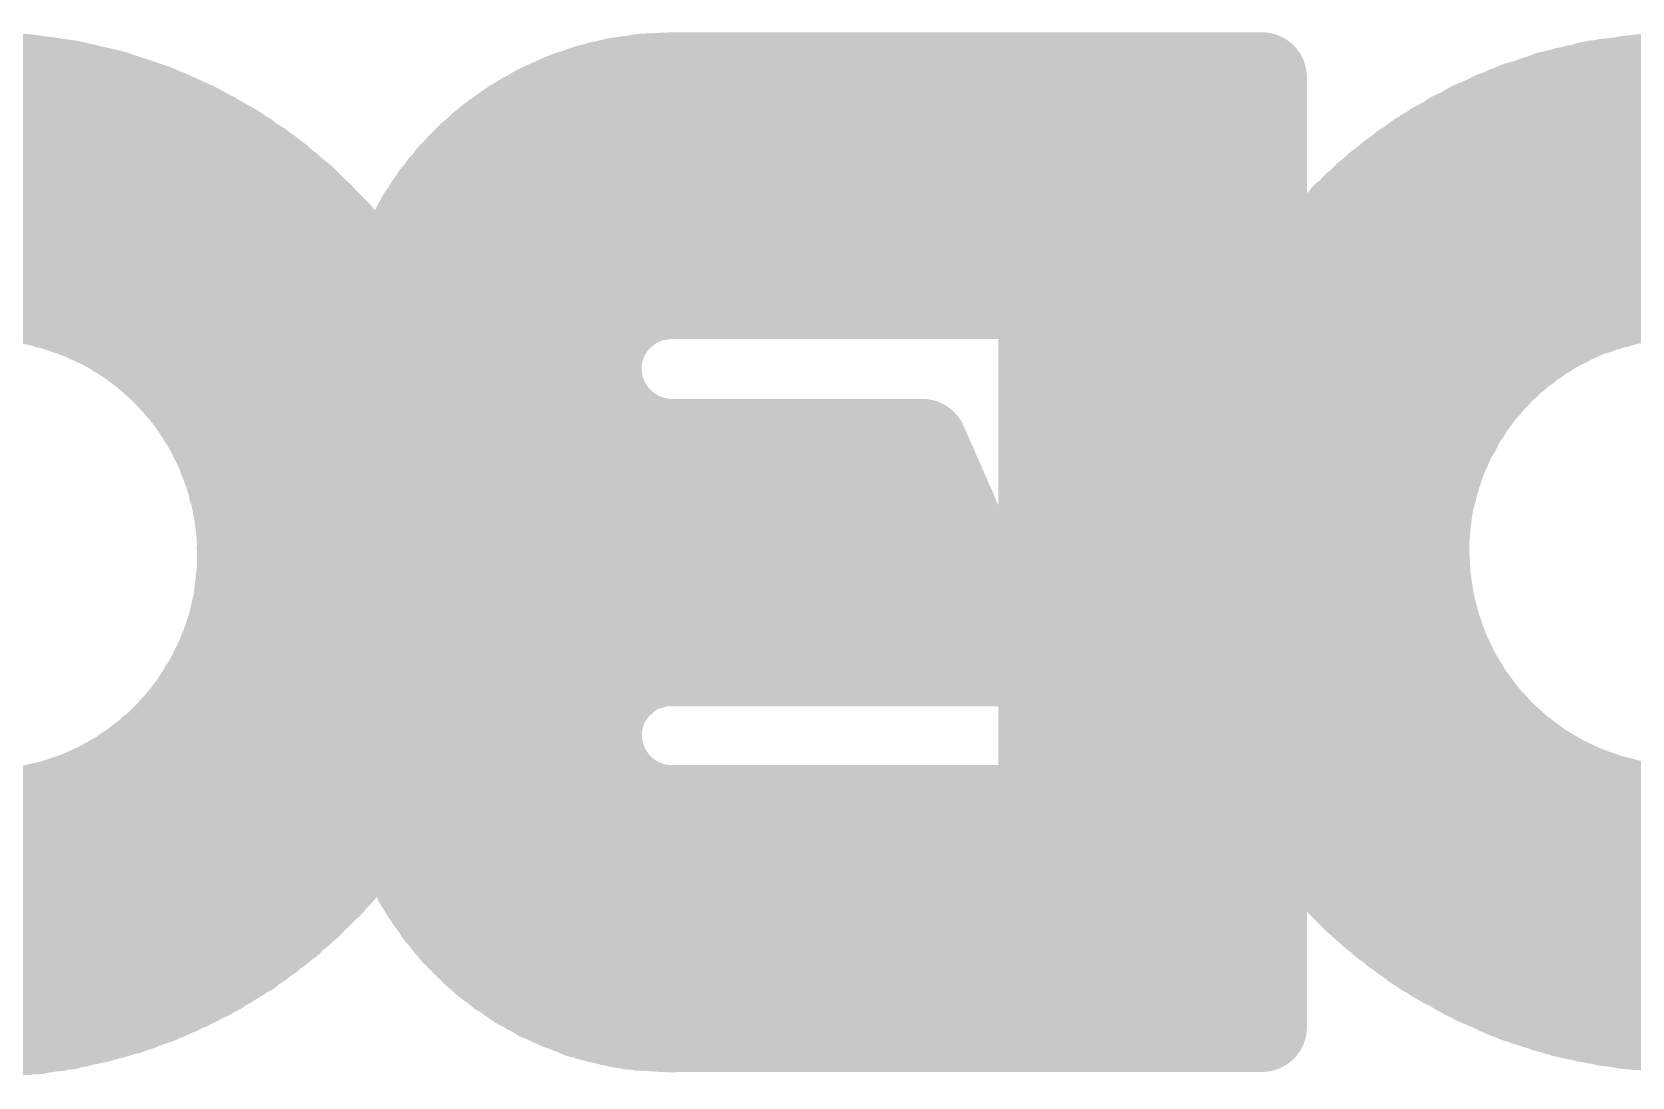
# Model space of a CAD drawing. Extents: x 100 to 126.1, y 98.7 to 170.
# Drawn here: x 106.982 to 108.764, y 120.194 to 121.358 of the extents above; entities that cross this region are included whole.
import ezdxf

# ---------------------------------------------------------------- set-up
doc = ezdxf.new("R2010")
doc.units = 0
doc.layers.get('0').update_dxf_attribs({"linetype": 'CONTINUOUS'})
doc.layers.add('SILK-BOTTOM_PHO', color=14, linetype='CONTINUOUS')

# ---------------------------------------------------------------- blocks, each defined once
blk = doc.blocks.new('ROUND_1')
at = {"const_width": 0.050038}
blk.add_lwpolyline([(-0.025018, 0, 1), (0.025018, 0, 1)], format="xyb", close=True, dxfattribs=at)

msp = doc.modelspace()

# ---------------------------------------------------------------- linework, layer by layer
at = {"layer": 'SILK-BOTTOM_PHO', "const_width": 0.100076}
for points in [[(107.377992, 121.057416, 0.2591188), (106.926126, 121.308444)], [(107.694222, 121.308114, 0.3478625), (107.377738, 121.05767)], [(108.820204, 121.308114, 0.2782594), (108.351574, 121.024396)], [(107.21594, 120.776238, 0.4142156), (106.926126, 121.065798)], [(107.694222, 121.06656, 0.4142136), (107.610656, 120.982994)], [(108.820204, 121.06656, 0.4142136), (108.532422, 120.778778)], [(107.610656, 120.982994, 0.408045), (107.69422, 120.899678)], [(106.926126, 120.486678, 0.4142156), (107.21594, 120.776238)], [(108.53293, 120.778778, 0.4121497), (108.820204, 120.491758)], [(107.694222, 120.657874, 0.4142206), (107.610656, 120.574562)], [(107.611164, 120.574562, 0.4106517), (107.694222, 120.491758)], [(108.351574, 120.532906, 0.2777262), (108.819694, 120.24993)], [(106.926126, 120.244362, 0.2600771), (107.378718, 120.496858)], [(107.379008, 120.496584, 0.3438725), (107.694222, 120.24995)]]:
    msp.add_lwpolyline(points, format="xyb", dxfattribs=at)
for points in [[(106.942382, 121.307606), (106.942382, 121.064528)], [(106.953558, 121.306844), (106.953558, 121.06402)], [(106.964734, 121.306336), (106.964734, 121.06275)], [(106.976164, 121.305574), (106.976164, 121.060972)], [(106.98734, 121.304304), (106.98734, 121.05894)], [(106.998516, 121.303034), (106.998516, 121.055892)], [(107.009692, 121.301256), (107.009692, 121.052844)], [(107.020868, 121.299478), (107.020868, 121.049034)], [(107.62615, 121.300748), (107.62615, 121.031508)], [(107.637326, 121.302526), (107.637326, 121.043954)], [(107.648756, 121.304304), (107.648756, 121.052844)], [(107.659932, 121.306336), (107.659932, 121.05894)], [(107.671108, 121.306844), (107.671108, 121.063258)], [(107.682284, 121.307606), (107.682284, 121.06529)], [(107.69346, 121.307606), (107.69346, 121.06656)], [(108.351828, 121.308114), (107.694222, 121.308114)], [(107.704636, 121.308114), (107.704636, 121.06656)], [(107.715812, 121.308114), (107.715812, 121.06656)], [(107.727242, 121.308114), (107.727242, 121.06656)], [(107.738418, 121.308114), (107.738418, 121.06656)], [(107.749594, 121.308114), (107.749594, 121.06656)], [(107.76077, 121.308114), (107.76077, 121.06656)], [(107.771946, 121.308114), (107.771946, 121.06656)], [(107.783122, 121.308114), (107.783122, 121.06656)], [(107.794298, 121.308114), (107.794298, 121.06656)], [(107.805474, 121.308114), (107.805474, 121.06656)], [(107.816904, 121.308114), (107.816904, 121.06656)], [(107.82808, 121.308114), (107.82808, 121.06656)], [(107.839256, 121.308114), (107.839256, 121.06656)], [(107.850432, 121.308114), (107.850432, 121.06656)], [(107.861608, 121.308114), (107.861608, 121.06656)], [(107.872784, 121.308114), (107.872784, 121.06656)], [(107.88396, 121.308114), (107.88396, 121.06656)], [(107.89539, 121.308114), (107.89539, 121.06656)], [(107.906566, 121.308114), (107.906566, 121.06656)], [(107.917742, 121.308114), (107.917742, 121.06656)], [(107.928918, 121.308114), (107.928918, 121.06656)], [(107.940094, 121.308114), (107.940094, 121.06656)], [(107.95127, 121.308114), (107.95127, 121.06656)], [(107.962446, 121.308114), (107.962446, 121.06656)], [(107.973622, 121.308114), (107.973622, 121.06656)], [(107.985052, 121.308114), (107.985052, 121.06656)], [(107.996228, 121.308114), (107.996228, 121.06656)], [(108.007404, 121.308114), (108.007404, 121.06656)], [(108.01858, 121.308114), (108.01858, 121.06656)], [(108.029756, 121.308114), (108.029756, 121.06656)], [(108.040932, 121.308114), (108.040932, 121.06656)], [(108.052108, 121.308114), (108.052108, 121.06656)], [(108.063538, 121.308114), (108.063538, 121.06656)], [(108.074714, 121.308114), (108.074714, 121.06656)], [(108.08589, 121.308114), (108.08589, 121.06656)], [(108.097066, 121.308114), (108.097066, 121.06656)], [(108.108242, 121.308114), (108.108242, 120.24995)], [(108.119418, 121.308114), (108.119418, 120.24995)], [(108.130594, 121.308114), (108.130594, 120.24995)], [(108.14177, 121.308114), (108.14177, 120.24995)], [(108.1532, 121.308114), (108.1532, 120.24995)], [(108.164376, 121.308114), (108.164376, 120.24995)], [(108.175552, 121.308114), (108.175552, 120.24995)], [(108.186728, 121.308114), (108.186728, 120.24995)], [(108.197904, 121.308114), (108.197904, 120.24995)], [(108.20908, 121.308114), (108.20908, 120.24995)], [(108.220256, 121.308114), (108.220256, 120.24995)], [(108.231686, 121.308114), (108.231686, 120.24995)], [(108.242862, 121.308114), (108.242862, 120.24995)], [(108.254038, 121.308114), (108.254038, 120.24995)], [(108.265214, 121.308114), (108.265214, 120.24995)], [(108.27639, 121.308114), (108.27639, 120.24995)], [(108.287566, 121.308114), (108.287566, 120.24995)], [(108.298742, 121.308114), (108.298742, 120.24995)], [(108.309918, 121.308114), (108.309918, 120.24995)], [(108.321348, 121.308114), (108.321348, 120.24995)], [(108.332524, 121.308114), (108.332524, 120.24995)], [(108.3437, 121.308114), (108.3437, 120.24995)], [(108.351828, 121.308114), (108.351828, 121.02465)], [(108.7247, 121.299478), (108.7247, 121.049542)], [(108.73613, 121.301256), (108.73613, 121.053352)], [(108.747306, 121.302526), (108.747306, 121.0564)], [(108.758482, 121.304304), (108.758482, 121.059702)], [(108.769658, 121.305574), (108.769658, 121.06148)], [(108.780834, 121.306336), (108.780834, 121.063258)], [(108.79201, 121.306844), (108.79201, 121.064528)], [(108.803186, 121.307606), (108.803186, 121.065798)], [(107.07497, 121.287032), (106.778044, 121.287032)], [(107.028234, 121.298208), (106.824018, 121.298208)], [(107.032044, 121.297446), (107.032044, 121.045224)], [(107.04322, 121.294906), (107.04322, 121.040398)], [(107.054396, 121.291858), (107.054396, 121.035318)], [(107.065826, 121.289318), (107.065826, 121.02973)], [(107.077002, 121.28627), (107.077002, 121.022872)], [(107.088178, 121.28246), (107.088178, 121.016014)], [(107.57027, 121.283222), (107.57027, 120.274334)], [(108.351828, 121.287032), (107.578906, 121.287032)], [(107.581446, 121.28754), (107.581446, 120.270016)], [(107.592622, 121.29135), (107.592622, 120.265444)], [(107.603798, 121.294906), (107.603798, 120.262396)], [(108.351828, 121.298208), (107.614466, 121.298208)], [(107.614974, 121.298208), (107.614974, 121.009156)], [(108.657644, 121.281952), (108.657644, 121.015506)], [(108.66882, 121.285762), (108.66882, 121.022872)], [(108.968286, 121.287032), (108.671868, 121.287032)], [(108.679996, 121.28881), (108.679996, 121.02973)], [(108.691172, 121.291858), (108.691172, 121.035318)], [(108.702348, 121.294398), (108.702348, 121.040906)], [(108.713524, 121.296938), (108.713524, 121.045986)], [(108.922312, 121.298208), (108.717842, 121.298208)], [(107.137454, 121.264426), (106.715814, 121.264426)], [(107.108752, 121.275602), (106.743754, 121.275602)], [(107.099354, 121.278904), (107.099354, 121.007886)], [(107.11053, 121.275094), (107.11053, 120.99925)], [(107.121706, 121.270776), (107.121706, 120.989344)], [(107.132882, 121.266458), (107.132882, 120.978676)], [(108.351828, 121.264426), (107.531662, 121.264426)], [(107.536488, 121.266966), (107.536488, 120.29059)], [(107.547664, 121.272554), (107.547664, 120.28424)], [(108.351828, 121.275602), (107.552744, 121.275602)], [(107.559094, 121.278142), (107.559094, 120.27916)], [(109.030516, 121.264426), (108.609638, 121.264426)], [(108.612686, 121.265188), (108.612686, 120.977406)], [(108.623862, 121.270014), (108.623862, 120.988582)], [(108.635038, 121.274586), (108.635038, 120.998488)], [(109.002576, 121.275602), (108.637578, 121.275602)], [(108.646468, 121.278142), (108.646468, 121.007378)], [(107.161584, 121.25325), (106.69143, 121.25325)], [(107.144312, 121.261378), (107.144312, 120.96623)], [(107.155488, 121.25579), (107.155488, 120.953022)], [(107.166664, 121.25071), (107.166664, 120.937528)], [(108.351828, 121.25325), (107.513628, 121.25325)], [(107.514136, 121.25325), (107.514136, 120.304306)], [(107.525312, 121.260108), (107.525312, 120.296686)], [(108.579158, 121.24944), (108.579158, 120.934988)], [(109.0549, 121.25325), (108.585254, 121.25325)], [(108.590334, 121.255282), (108.590334, 120.951244)], [(108.60151, 121.260108), (108.60151, 120.96496)], [(107.202224, 121.230898), (106.650282, 121.230898)], [(107.18292, 121.242074), (106.669586, 121.242074)], [(107.17784, 121.244614), (107.17784, 120.919494)], [(107.189016, 121.238264), (107.189016, 120.89765)], [(107.200192, 121.232168), (107.200192, 120.86971)], [(107.480608, 121.22785), (107.480608, 120.329706)], [(108.351828, 121.230898), (107.483656, 121.230898)], [(107.491784, 121.236994), (107.491784, 120.320308)], [(108.351828, 121.242074), (107.49788, 121.242074)], [(107.50296, 121.245122), (107.50296, 120.311672)], [(109.095286, 121.230898), (108.544868, 121.230898)], [(108.545376, 121.230898), (108.545376, 120.862852)], [(108.556552, 121.236994), (108.556552, 120.893332)], [(109.075982, 121.242074), (108.564172, 121.242074)], [(108.567982, 121.243852), (108.567982, 120.915684)], [(107.220258, 121.219722), (106.63301, 121.219722)], [(107.211368, 121.22531), (107.211368, 120.826022)], [(107.222544, 121.21769), (107.222544, 120.334024)], [(107.233974, 121.210324), (107.233974, 120.342152)], [(107.469178, 121.217182), (107.469178, 120.340374)], [(108.351828, 121.219722), (107.47121, 121.219722)], [(108.523024, 121.216674), (108.523024, 120.340882)], [(109.112812, 121.219722), (108.527342, 121.219722)], [(108.5342, 121.22404), (108.5342, 120.805448)], [(107.251246, 121.19737), (106.601006, 121.19737)], [(107.23626, 121.208546), (106.615992, 121.208546)], [(107.24515, 121.201688), (107.24515, 120.35028)], [(107.256326, 121.19356), (107.256326, 120.358916)], [(107.446826, 121.19356), (107.446826, 120.363996)], [(108.351828, 121.19737), (107.449366, 121.19737)], [(107.458002, 121.206006), (107.458002, 120.35155)], [(108.351828, 121.208546), (107.460034, 121.208546)], [(109.144054, 121.19737), (108.496354, 121.19737)], [(108.500672, 121.200418), (108.500672, 120.357138)], [(109.129068, 121.208546), (108.511086, 121.208546)], [(108.511848, 121.208546), (108.511848, 120.34901)], [(107.278678, 121.174764), (106.574336, 121.174764)], [(107.264962, 121.18594), (106.587544, 121.18594)], [(107.267502, 121.184162), (107.267502, 120.367806)], [(107.278678, 121.174764), (107.278678, 120.377712)], [(108.351828, 121.174764), (107.431332, 121.174764)], [(107.43565, 121.179844), (107.43565, 120.377712)], [(108.351828, 121.18594), (107.439968, 121.18594)], [(109.171232, 121.174764), (108.468922, 121.174764)], [(108.478066, 121.182384), (108.478066, 120.375172)], [(109.158278, 121.18594), (108.481876, 121.18594)], [(108.489496, 121.191528), (108.489496, 120.365774)], [(107.290616, 121.163588), (106.56189, 121.163588)], [(107.289854, 121.16435), (107.289854, 120.387618)], [(108.351828, 121.163588), (107.423712, 121.163588)], [(107.424474, 121.16435), (107.424474, 120.393968)], [(108.455714, 121.162318), (108.455714, 120.394984)], [(109.18317, 121.163588), (108.456984, 121.163588)], [(108.46689, 121.172224), (108.46689, 120.385078)], [(107.312968, 121.141236), (106.539538, 121.141236)], [(107.3023, 121.152412), (106.549952, 121.152412)], [(107.30103, 121.153682), (107.30103, 120.398794)], [(107.31246, 121.141744), (107.31246, 120.40997)], [(108.351828, 121.141236), (107.41025, 121.141236)], [(107.413298, 121.146062), (107.413298, 120.41124)], [(108.351828, 121.152412), (107.416346, 121.152412)], [(108.433362, 121.139204), (108.433362, 120.418098)], [(109.205522, 121.141236), (108.434632, 121.141236)], [(108.444538, 121.151142), (108.444538, 120.406414)], [(109.195108, 121.152412), (108.4453, 121.152412)], [(107.323636, 121.13006), (106.52887, 121.13006)], [(107.323636, 121.13006), (107.323636, 120.422416)], [(107.402122, 121.12498), (107.402122, 120.432576)], [(108.351828, 121.13006), (107.4039, 121.13006)], [(108.422186, 121.126758), (108.422186, 120.430544)], [(109.21619, 121.13006), (108.423964, 121.13006)], [(107.33278, 121.118884), (105.655872, 121.118884)], [(107.342178, 121.107454), (105.66146, 121.107454)], [(107.334812, 121.116852), (107.334812, 120.434862)], [(107.345988, 121.103136), (107.345988, 120.44934)], [(108.351828, 121.107454), (107.393994, 121.107454)], [(108.351828, 121.118884), (107.39882, 121.118884)], [(109.234986, 121.107454), (108.405422, 121.107454)], [(108.41101, 121.113804), (108.41101, 120.443752)], [(109.225588, 121.118884), (108.414566, 121.118884)], [(107.351068, 121.096278), (105.667048, 121.096278)], [(107.358942, 121.085102), (105.672636, 121.085102)], [(107.357164, 121.08815), (107.357164, 120.464326)], [(108.351828, 121.085102), (107.385104, 121.085102)], [(108.351828, 121.096278), (107.389676, 121.096278)], [(107.390692, 121.09958), (107.390692, 120.458738)], [(109.25175, 121.085102), (108.388404, 121.085102)], [(109.243622, 121.096278), (108.396532, 121.096278)], [(108.399834, 121.09958), (108.399834, 120.457976)], [(107.36707, 121.073926), (105.678224, 121.073926)], [(107.36834, 121.072148), (107.36834, 120.480328)], [(108.351828, 121.073926), (107.382056, 121.073926)], [(108.377228, 121.06783), (108.377228, 120.489726)], [(109.259116, 121.073926), (108.381038, 121.073926)], [(108.388404, 121.084594), (108.388404, 120.472962)], [(107.668568, 121.06275), (106.965496, 121.06275)], [(107.646216, 121.051574), (107.014772, 121.051574)], [(107.379516, 121.06402), (107.379516, 120.497854)], [(108.11002, 121.06656), (107.694222, 121.06656)], [(108.11002, 121.06656), (108.11002, 120.491758)], [(108.351828, 121.06275), (108.11002, 121.06275)], [(108.351828, 121.051574), (108.11002, 121.051574)], [(108.366052, 121.049542), (108.366052, 120.507252)], [(108.72851, 121.051574), (108.366814, 121.051574)], [(108.773976, 121.06275), (108.373672, 121.06275)], [(107.633008, 121.040398), (107.043982, 121.040398)], [(108.351828, 121.040398), (108.11002, 121.040398)], [(108.70057, 121.040398), (108.359956, 121.040398)], [(107.624372, 121.029222), (107.066334, 121.029222)], [(107.618022, 121.017792), (107.08513, 121.017792)], [(108.678218, 121.029222), (108.11002, 121.029222)], [(108.65993, 121.017792), (108.11002, 121.017792)], [(108.354876, 121.030238), (108.354876, 120.527064)], [(107.613704, 121.006616), (107.101132, 121.006616)], [(108.644436, 121.006616), (108.11002, 121.006616)], [(107.611164, 120.99544), (107.114848, 120.99544)], [(107.610656, 120.984264), (107.127294, 120.984264)], [(108.63072, 120.99544), (108.11002, 120.99544)], [(108.619036, 120.984264), (108.11002, 120.984264)], [(107.611164, 120.973088), (107.137962, 120.973088)], [(107.613196, 120.961912), (107.147868, 120.961912)], [(108.607606, 120.973088), (108.11002, 120.973088)], [(108.598462, 120.961912), (108.11002, 120.961912)], [(107.617006, 120.950736), (107.157266, 120.950736)], [(107.614974, 120.956832), (107.614974, 120.599454)], [(108.589572, 120.950736), (108.11002, 120.950736)], [(107.623102, 120.939306), (107.165394, 120.939306)], [(107.63123, 120.92813), (107.172252, 120.92813)], [(107.62615, 120.93448), (107.62615, 120.622314)], [(108.581698, 120.939306), (108.11002, 120.939306)], [(108.574078, 120.92813), (108.11002, 120.92813)], [(107.643168, 120.916954), (107.17911, 120.916954)], [(107.637326, 120.921272), (107.637326, 120.63476)], [(107.648756, 120.912636), (107.648756, 120.644158)], [(108.567982, 120.916954), (108.11002, 120.916954)], [(107.662472, 120.905778), (107.184698, 120.905778)], [(107.975654, 120.894602), (107.190286, 120.894602)], [(107.659932, 120.906286), (107.659932, 120.650508)], [(107.671108, 120.90273), (107.671108, 120.654064)], [(107.682284, 120.90019), (107.682284, 120.656604)], [(107.69346, 120.899682), (107.69346, 120.657366)], [(107.973622, 120.899682), (107.694222, 120.899682)], [(107.704636, 120.899682), (107.704636, 120.657366)], [(107.715812, 120.899682), (107.715812, 120.657366)], [(107.727242, 120.899682), (107.727242, 120.657366)], [(107.738418, 120.899682), (107.738418, 120.657366)], [(107.749594, 120.899682), (107.749594, 120.657366)], [(107.76077, 120.899682), (107.76077, 120.657366)], [(107.771946, 120.899682), (107.771946, 120.657366)], [(107.783122, 120.899682), (107.783122, 120.657366)], [(107.794298, 120.899682), (107.794298, 120.657366)], [(107.805474, 120.899682), (107.805474, 120.657366)], [(107.816904, 120.899682), (107.816904, 120.657366)], [(107.82808, 120.899682), (107.82808, 120.657366)], [(107.839256, 120.899682), (107.839256, 120.657366)], [(107.850432, 120.899682), (107.850432, 120.657366)], [(107.861608, 120.899682), (107.861608, 120.657366)], [(107.872784, 120.899682), (107.872784, 120.657366)], [(107.88396, 120.899682), (107.88396, 120.657366)], [(107.89539, 120.899682), (107.89539, 120.657366)], [(107.906566, 120.899682), (107.906566, 120.657366)], [(107.917742, 120.899682), (107.917742, 120.657366)], [(107.928918, 120.899682), (107.928918, 120.657366)], [(107.940094, 120.899682), (107.940094, 120.657366)], [(107.95127, 120.899682), (107.95127, 120.657366)], [(107.962446, 120.899682), (107.962446, 120.657366)], [(107.973622, 120.899682), (108.07954, 120.657366)], [(107.973622, 120.899682), (107.973622, 120.657366)], [(108.56214, 120.905778), (108.11002, 120.905778)], [(108.556552, 120.894602), (108.11002, 120.894602)], [(107.98048, 120.883426), (107.194604, 120.883426)], [(107.98556, 120.87225), (107.198922, 120.87225)], [(107.985052, 120.874028), (107.985052, 120.657366)], [(108.552234, 120.883426), (108.11002, 120.883426)], [(108.547916, 120.87225), (108.11002, 120.87225)], [(107.99064, 120.861074), (107.202732, 120.861074)], [(108.544868, 120.861074), (108.11002, 120.861074)], [(107.995466, 120.849644), (107.20578, 120.849644)], [(108.000546, 120.838468), (107.209082, 120.838468)], [(107.996228, 120.848374), (107.996228, 120.657366)], [(108.54182, 120.849644), (108.11002, 120.849644)], [(108.538518, 120.838468), (108.11002, 120.838468)], [(108.005626, 120.827292), (107.21086, 120.827292)], [(108.007404, 120.822974), (108.007404, 120.657366)], [(108.53674, 120.827292), (108.11002, 120.827292)], [(108.009944, 120.816116), (107.212638, 120.816116)], [(108.01477, 120.80494), (107.213908, 120.80494)], [(108.534962, 120.816116), (108.11002, 120.816116)], [(108.533692, 120.80494), (108.11002, 120.80494)], [(108.01985, 120.793764), (107.215178, 120.793764)], [(108.02493, 120.782588), (107.215178, 120.782588)], [(108.01858, 120.79732), (108.01858, 120.657366)], [(108.53293, 120.793764), (108.11002, 120.793764)], [(108.53293, 120.782588), (108.11002, 120.782588)], [(108.029756, 120.771158), (107.215178, 120.771158)], [(108.029756, 120.77192), (108.029756, 120.657366)], [(108.53293, 120.771158), (108.11002, 120.771158)], [(108.039662, 120.748806), (107.213908, 120.748806)], [(108.034836, 120.759982), (107.215178, 120.759982)], [(108.040932, 120.746266), (108.040932, 120.657366)], [(108.533692, 120.759982), (108.11002, 120.759982)], [(108.5342, 120.748806), (108.11002, 120.748806)], [(108.5342, 120.751854), (108.5342, 120.333516)], [(108.044742, 120.73763), (107.212638, 120.73763)], [(108.53547, 120.73763), (108.11002, 120.73763)], [(108.05414, 120.715278), (107.209082, 120.715278)], [(108.049822, 120.726454), (107.211368, 120.726454)], [(107.211368, 120.725692), (107.211368, 120.327166)], [(108.052108, 120.720104), (108.052108, 120.657366)], [(108.537248, 120.726454), (108.11002, 120.726454)], [(108.539788, 120.715278), (108.11002, 120.715278)], [(108.058966, 120.704102), (107.206542, 120.704102)], [(108.063538, 120.694704), (108.063538, 120.657366)], [(108.542836, 120.704102), (108.11002, 120.704102)], [(108.545376, 120.695212), (108.545376, 120.326658)], [(108.069126, 120.681496), (107.199684, 120.681496)], [(107.200192, 120.682258), (107.200192, 120.320308)], [(108.064046, 120.692672), (107.20324, 120.692672)], [(108.546138, 120.692672), (108.11002, 120.692672)], [(108.549694, 120.681496), (108.11002, 120.681496)], [(108.079032, 120.659144), (107.190794, 120.659144)], [(108.073952, 120.67032), (107.195366, 120.67032)], [(107.694222, 120.657874), (107.694222, 120.657366)], [(108.07954, 120.657366), (107.694222, 120.657366)], [(108.074714, 120.66905), (108.074714, 120.657366)], [(108.554266, 120.67032), (108.11002, 120.67032)], [(108.559092, 120.659144), (108.11002, 120.659144)], [(108.556552, 120.664732), (108.556552, 120.320308)], [(107.654344, 120.647968), (107.185206, 120.647968)], [(107.189016, 120.654064), (107.189016, 120.31345)], [(108.564172, 120.647968), (108.11002, 120.647968)], [(108.567982, 120.641618), (108.567982, 120.314212)], [(107.628182, 120.625616), (107.17276, 120.625616)], [(107.17784, 120.632474), (107.17784, 120.307354)], [(107.638596, 120.636792), (107.179618, 120.636792)], [(108.570268, 120.636792), (108.11002, 120.636792)], [(108.577126, 120.625616), (108.11002, 120.625616)], [(108.579158, 120.623076), (108.579158, 120.307862)], [(107.620562, 120.61444), (107.165902, 120.61444)], [(107.166664, 120.61444), (107.166664, 120.301766)], [(108.584746, 120.61444), (108.11002, 120.61444)], [(108.590334, 120.60682), (108.590334, 120.302274)], [(107.612434, 120.591834), (107.149138, 120.591834)], [(107.155488, 120.598692), (107.155488, 120.296178)], [(107.615736, 120.60301), (107.157774, 120.60301)], [(108.592874, 120.60301), (108.11002, 120.60301)], [(108.602018, 120.591834), (108.11002, 120.591834)], [(108.60151, 120.592596), (108.60151, 120.297448)], [(107.611164, 120.569482), (107.128564, 120.569482)], [(107.132882, 120.573292), (107.132882, 120.286018)], [(107.611164, 120.580658), (107.139232, 120.580658)], [(107.144312, 120.585738), (107.144312, 120.291098)], [(107.611164, 120.574562), (107.610656, 120.574562)], [(108.612178, 120.580658), (108.11002, 120.580658)], [(108.623354, 120.569482), (108.11002, 120.569482)], [(108.612686, 120.58015), (108.612686, 120.292368)], [(108.623862, 120.568974), (108.623862, 120.287288)], [(107.11053, 120.552718), (107.11053, 120.277382)], [(107.612434, 120.558306), (107.116118, 120.558306)], [(107.121706, 120.562624), (107.121706, 120.281192)], [(108.636308, 120.558306), (108.11002, 120.558306)], [(108.635038, 120.558814), (108.635038, 120.28297)], [(107.620562, 120.535954), (107.086908, 120.535954)], [(107.088178, 120.535954), (107.088178, 120.269254)], [(107.099354, 120.543828), (107.099354, 120.273064)], [(107.615736, 120.54713), (107.102402, 120.54713)], [(107.614974, 120.54967), (107.614974, 120.259348)], [(108.650786, 120.54713), (108.11002, 120.54713)], [(108.666788, 120.535954), (108.11002, 120.535954)], [(108.351828, 120.532652), (108.351828, 120.24995)], [(108.646468, 120.550178), (108.646468, 120.27916)], [(108.657644, 120.54205), (108.657644, 120.275604)], [(108.66882, 120.534684), (108.66882, 120.271794)], [(107.054396, 120.51665), (107.054396, 120.259856)], [(107.065826, 120.522238), (107.065826, 120.263158)], [(107.62742, 120.524524), (107.068874, 120.524524)], [(107.077002, 120.529096), (107.077002, 120.266206)], [(107.62615, 120.527064), (107.62615, 120.256808)], [(108.686854, 120.524524), (108.11002, 120.524524)], [(108.679996, 120.528334), (108.679996, 120.268746)], [(108.691172, 120.522238), (108.691172, 120.265444)], [(108.702348, 120.51665), (108.702348, 120.263158)], [(107.009692, 120.499124), (107.009692, 120.250712)], [(107.653582, 120.502172), (107.01909, 120.502172)], [(107.020868, 120.502934), (107.020868, 120.25249)], [(107.032044, 120.50649), (107.032044, 120.25503)], [(107.04322, 120.51157), (107.04322, 120.25757)], [(107.638088, 120.513348), (107.04703, 120.513348)], [(107.637326, 120.51411), (107.637326, 120.254268)], [(107.648756, 120.504712), (107.648756, 120.25249)], [(107.659932, 120.499124), (107.659932, 120.25122)], [(108.351828, 120.513348), (108.11002, 120.513348)], [(108.351828, 120.502172), (108.11002, 120.502172)], [(108.710476, 120.513348), (108.362242, 120.513348)], [(108.743496, 120.502172), (108.3691, 120.502172)], [(108.713524, 120.512078), (108.713524, 120.260618)], [(108.7247, 120.50776), (108.7247, 120.25884)], [(108.73613, 120.504204), (108.73613, 120.2563)], [(108.747306, 120.500902), (108.747306, 120.25503)], [(108.758482, 120.498616), (108.758482, 120.252998)], [(107.367832, 120.47982), (106.484674, 120.47982)], [(106.942382, 120.487186), (106.942382, 120.244362)], [(106.953558, 120.487948), (106.953558, 120.245124)], [(106.964734, 120.489218), (106.964734, 120.245632)], [(108.351828, 120.490996), (106.974132, 120.490996)], [(106.976164, 120.490996), (106.976164, 120.246902)], [(106.98734, 120.492774), (106.98734, 120.24741)], [(106.998516, 120.496076), (106.998516, 120.249442)], [(108.351828, 120.47982), (107.383326, 120.47982)], [(107.671108, 120.494806), (107.671108, 120.250712)], [(107.682284, 120.492266), (107.682284, 120.24995)], [(107.69346, 120.491758), (107.69346, 120.249442)], [(108.11002, 120.491758), (107.694222, 120.491758)], [(107.704636, 120.491758), (107.704636, 120.24995)], [(107.715812, 120.491758), (107.715812, 120.24995)], [(107.727242, 120.491758), (107.727242, 120.24995)], [(107.738418, 120.491758), (107.738418, 120.24995)], [(107.749594, 120.491758), (107.749594, 120.24995)], [(107.76077, 120.491758), (107.76077, 120.24995)], [(107.771946, 120.491758), (107.771946, 120.24995)], [(107.783122, 120.491758), (107.783122, 120.24995)], [(107.794298, 120.491758), (107.794298, 120.24995)], [(107.805474, 120.491758), (107.805474, 120.24995)], [(107.816904, 120.491758), (107.816904, 120.24995)], [(107.82808, 120.491758), (107.82808, 120.24995)], [(107.839256, 120.491758), (107.839256, 120.24995)], [(107.850432, 120.491758), (107.850432, 120.24995)], [(107.861608, 120.491758), (107.861608, 120.24995)], [(107.872784, 120.491758), (107.872784, 120.24995)], [(107.88396, 120.491758), (107.88396, 120.24995)], [(107.89539, 120.491758), (107.89539, 120.24995)], [(107.906566, 120.491758), (107.906566, 120.24995)], [(107.917742, 120.491758), (107.917742, 120.24995)], [(107.928918, 120.491758), (107.928918, 120.24995)], [(107.940094, 120.491758), (107.940094, 120.24995)], [(107.95127, 120.491758), (107.95127, 120.24995)], [(107.962446, 120.491758), (107.962446, 120.24995)], [(107.973622, 120.491758), (107.973622, 120.24995)], [(107.985052, 120.491758), (107.985052, 120.24995)], [(107.996228, 120.491758), (107.996228, 120.24995)], [(108.007404, 120.491758), (108.007404, 120.24995)], [(108.01858, 120.491758), (108.01858, 120.24995)], [(108.029756, 120.491758), (108.029756, 120.24995)], [(108.040932, 120.491758), (108.040932, 120.24995)], [(108.052108, 120.491758), (108.052108, 120.24995)], [(108.063538, 120.491758), (108.063538, 120.24995)], [(108.074714, 120.491758), (108.074714, 120.24995)], [(108.08589, 120.491758), (108.08589, 120.24995)], [(108.097066, 120.491758), (108.097066, 120.24995)], [(109.263434, 120.490996), (108.375958, 120.490996)], [(109.256068, 120.47982), (108.383578, 120.47982)], [(108.769658, 120.496076), (108.769658, 120.251982)], [(108.780834, 120.494044), (108.780834, 120.25122)], [(108.79201, 120.492774), (108.79201, 120.250712)], [(108.803186, 120.492266), (108.803186, 120.24995)], [(107.359704, 120.468644), (106.492802, 120.468644)], [(108.351828, 120.468644), (107.387136, 120.468644)], [(109.248448, 120.468644), (108.391706, 120.468644)], [(107.351576, 120.457468), (106.50093, 120.457468)], [(107.34294, 120.446292), (106.509566, 120.446292)], [(108.351828, 120.457468), (107.390692, 120.457468)], [(108.351828, 120.446292), (107.395772, 120.446292)], [(109.239812, 120.457468), (108.399834, 120.457468)], [(109.231176, 120.446292), (108.408978, 120.446292)], [(107.33405, 120.434862), (106.518202, 120.434862)], [(108.351828, 120.434862), (107.400852, 120.434862)], [(109.221778, 120.434862), (108.418376, 120.434862)], [(107.324144, 120.423686), (106.528362, 120.423686)], [(107.314238, 120.41251), (106.538268, 120.41251)], [(108.351828, 120.423686), (107.40644, 120.423686)], [(108.351828, 120.41251), (107.412536, 120.41251)], [(109.211872, 120.423686), (108.427774, 120.423686)], [(109.201966, 120.41251), (108.438442, 120.41251)], [(107.303062, 120.401334), (106.548936, 120.401334)], [(107.291886, 120.390158), (106.56062, 120.390158)], [(108.351828, 120.401334), (107.419394, 120.401334)], [(108.351828, 120.390158), (107.427014, 120.390158)], [(109.190536, 120.401334), (108.449618, 120.401334)], [(109.178852, 120.390158), (108.461302, 120.390158)], [(107.27944, 120.378982), (106.572558, 120.378982)], [(108.351828, 120.378982), (107.435142, 120.378982)], [(109.166406, 120.378982), (108.473748, 120.378982)], [(107.266232, 120.367806), (106.585512, 120.367806)], [(107.252516, 120.356376), (106.59999, 120.356376)], [(108.351828, 120.367806), (107.443778, 120.367806)], [(108.351828, 120.356376), (107.453176, 120.356376)], [(109.15269, 120.367806), (108.487464, 120.367806)], [(109.138212, 120.356376), (108.501942, 120.356376)], [(107.23753, 120.3452), (106.614722, 120.3452)], [(108.351828, 120.3452), (107.464352, 120.3452)], [(109.122718, 120.3452), (108.517436, 120.3452)], [(107.221528, 120.334024), (106.630978, 120.334024)], [(107.204002, 120.322848), (106.648504, 120.322848)], [(108.351828, 120.334024), (107.475528, 120.334024)], [(108.351828, 120.322848), (107.488482, 120.322848)], [(109.105954, 120.334024), (108.533692, 120.334024)], [(109.08792, 120.322848), (108.552234, 120.322848)], [(107.184698, 120.311672), (106.667046, 120.311672)], [(108.351828, 120.311672), (107.503468, 120.311672)], [(109.067854, 120.311672), (108.5723, 120.311672)], [(107.163616, 120.300496), (106.68889, 120.300496)], [(107.13974, 120.28932), (106.712512, 120.28932)], [(108.351828, 120.300496), (107.519724, 120.300496)], [(108.351828, 120.28932), (107.539028, 120.28932)], [(109.045502, 120.300496), (108.594652, 120.300496)], [(109.020102, 120.28932), (108.620306, 120.28932)], [(107.1118, 120.278144), (106.739944, 120.278144)], [(107.078272, 120.266714), (106.773726, 120.266714)], [(108.351828, 120.278144), (107.56138, 120.278144)], [(108.351828, 120.266714), (107.590082, 120.266714)], [(108.99013, 120.278144), (108.650024, 120.278144)], [(108.95203, 120.266714), (108.688124, 120.266714)], [(107.034076, 120.255538), (106.817922, 120.255538)], [(108.351828, 120.255538), (107.633008, 120.255538)], [(108.351828, 120.24995), (107.694222, 120.24995)], [(107.694222, 120.24995), (107.694222, 120.249442)], [(108.896658, 120.255538), (108.743496, 120.255538)]]:
    msp.add_lwpolyline(points, dxfattribs=at)

# ---------------------------------------------------------------- block references
at = {"layer": 'SILK-BOTTOM_PHO'}
for p in [(106.942382, 121.307606), (106.953558, 121.306844), (106.964734, 121.306336), (106.976164, 121.305574), (106.98734, 121.304304), (106.998516, 121.303034), (107.009692, 121.301256), (107.020868, 121.299478), (107.62615, 121.300748), (107.637326, 121.302526), (107.648756, 121.304304), (107.659932, 121.306336), (107.671108, 121.306844), (107.682284, 121.307606), (107.69346, 121.307606), (107.694222, 121.308114), (107.694222, 121.308114), (107.694222, 121.308114), (107.704636, 121.308114), (107.715812, 121.308114), (107.727242, 121.308114), (107.738418, 121.308114), (107.749594, 121.308114), (107.76077, 121.308114), (107.771946, 121.308114), (107.783122, 121.308114), (107.794298, 121.308114), (107.805474, 121.308114), (107.816904, 121.308114), (107.82808, 121.308114), (107.839256, 121.308114), (107.850432, 121.308114), (107.861608, 121.308114), (107.872784, 121.308114), (107.88396, 121.308114), (107.89539, 121.308114), (107.906566, 121.308114), (107.917742, 121.308114), (107.928918, 121.308114), (107.940094, 121.308114), (107.95127, 121.308114), (107.962446, 121.308114), (107.973622, 121.308114), (107.985052, 121.308114), (107.996228, 121.308114), (108.007404, 121.308114), (108.01858, 121.308114), (108.029756, 121.308114), (108.040932, 121.308114), (108.052108, 121.308114), (108.063538, 121.308114), (108.074714, 121.308114), (108.08589, 121.308114), (108.097066, 121.308114), (108.108242, 121.308114), (108.119418, 121.308114), (108.130594, 121.308114), (108.14177, 121.308114), (108.1532, 121.308114), (108.164376, 121.308114), (108.175552, 121.308114), (108.186728, 121.308114), (108.197904, 121.308114), (108.20908, 121.308114), (108.220256, 121.308114), (108.231686, 121.308114), (108.242862, 121.308114), (108.254038, 121.308114), (108.265214, 121.308114), (108.27639, 121.308114), (108.287566, 121.308114), (108.298742, 121.308114), (108.309918, 121.308114), (108.321348, 121.308114), (108.332524, 121.308114), (108.3437, 121.308114), (108.351828, 121.308114), (108.351828, 121.308114), (108.7247, 121.299478), (108.73613, 121.301256), (108.747306, 121.302526), (108.758482, 121.304304), (108.769658, 121.305574), (108.780834, 121.306336), (108.79201, 121.306844), (108.803186, 121.307606), (107.028234, 121.298208), (107.032044, 121.297446), (107.04322, 121.294906), (107.054396, 121.291858), (107.065826, 121.289318), (107.07497, 121.287032), (107.077002, 121.28627), (107.088178, 121.28246), (107.57027, 121.283222), (107.578906, 121.287032), (107.581446, 121.28754), (107.592622, 121.29135), (107.603798, 121.294906), (107.614466, 121.298208), (107.614974, 121.298208), (108.351828, 121.298208), (108.351828, 121.287032), (108.657644, 121.281952), (108.66882, 121.285762), (108.671868, 121.287032), (108.679996, 121.28881), (108.691172, 121.291858), (108.702348, 121.294398), (108.713524, 121.296938), (108.717842, 121.298208), (107.099354, 121.278904), (107.108752, 121.275602), (107.11053, 121.275094), (107.121706, 121.270776), (107.132882, 121.266458), (107.137454, 121.264426), (107.531662, 121.264426), (107.536488, 121.266966), (107.547664, 121.272554), (107.552744, 121.275602), (107.559094, 121.278142), (108.351828, 121.275602), (108.351828, 121.264426), (108.609638, 121.264426), (108.612686, 121.265188), (108.623862, 121.270014), (108.635038, 121.274586), (108.637578, 121.275602), (108.646468, 121.278142), (107.144312, 121.261378), (107.155488, 121.25579), (107.161584, 121.25325), (107.166664, 121.25071), (107.513628, 121.25325), (107.514136, 121.25325), (107.525312, 121.260108), (108.351828, 121.25325), (108.579158, 121.24944), (108.585254, 121.25325), (108.590334, 121.255282), (108.60151, 121.260108), (107.17784, 121.244614), (107.18292, 121.242074), (107.189016, 121.238264), (107.200192, 121.232168), (107.202224, 121.230898), (107.480608, 121.22785), (107.483656, 121.230898), (107.491784, 121.236994), (107.49788, 121.242074), (107.50296, 121.245122), (108.351828, 121.242074), (108.351828, 121.230898), (108.544868, 121.230898), (108.545376, 121.230898), (108.556552, 121.236994), (108.564172, 121.242074), (108.567982, 121.243852), (107.211368, 121.22531), (107.220258, 121.219722), (107.222544, 121.21769), (107.233974, 121.210324), (107.469178, 121.217182), (107.47121, 121.219722), (108.351828, 121.219722), (108.523024, 121.216674), (108.527342, 121.219722), (108.5342, 121.22404), (107.23626, 121.208546), (107.24515, 121.201688), (107.251246, 121.19737), (107.256326, 121.19356), (107.446826, 121.19356), (107.449366, 121.19737), (107.458002, 121.206006), (107.460034, 121.208546), (108.351828, 121.208546), (108.351828, 121.19737), (108.496354, 121.19737), (108.500672, 121.200418), (108.511086, 121.208546), (108.511848, 121.208546), (107.264962, 121.18594), (107.267502, 121.184162), (107.278678, 121.174764), (107.278678, 121.174764), (107.431332, 121.174764), (107.43565, 121.179844), (107.439968, 121.18594), (108.351828, 121.18594), (108.351828, 121.174764), (108.468922, 121.174764), (108.478066, 121.182384), (108.481876, 121.18594), (108.489496, 121.191528), (107.289854, 121.16435), (107.290616, 121.163588), (107.423712, 121.163588), (107.424474, 121.16435), (108.351828, 121.163588), (108.455714, 121.162318), (108.456984, 121.163588), (108.46689, 121.172224), (107.30103, 121.153682), (107.3023, 121.152412), (107.31246, 121.141744), (107.312968, 121.141236), (107.41025, 121.141236), (107.413298, 121.146062), (107.416346, 121.152412), (108.351828, 121.152412), (108.351828, 121.141236), (108.433362, 121.139204), (108.434632, 121.141236), (108.444538, 121.151142), (108.4453, 121.152412), (107.323636, 121.13006), (107.323636, 121.13006), (107.402122, 121.12498), (107.4039, 121.13006), (108.351828, 121.13006), (108.422186, 121.126758), (108.423964, 121.13006), (107.33278, 121.118884), (107.334812, 121.116852), (107.342178, 121.107454), (107.345988, 121.103136), (107.393994, 121.107454), (107.39882, 121.118884), (108.351828, 121.118884), (108.351828, 121.107454), (108.405422, 121.107454), (108.41101, 121.113804), (108.414566, 121.118884), (107.351068, 121.096278), (107.357164, 121.08815), (107.358942, 121.085102), (107.385104, 121.085102), (107.389676, 121.096278), (107.390692, 121.09958), (108.351828, 121.096278), (108.351828, 121.085102), (108.388404, 121.085102), (108.396532, 121.096278), (108.399834, 121.09958), (107.36707, 121.073926), (107.36834, 121.072148), (107.382056, 121.073926), (108.351828, 121.073926), (108.377228, 121.06783), (108.381038, 121.073926), (108.388404, 121.084594), (106.942382, 121.064528), (106.953558, 121.06402), (106.964734, 121.06275), (106.965496, 121.06275), (106.976164, 121.060972), (106.98734, 121.05894), (106.998516, 121.055892), (107.009692, 121.052844), (107.014772, 121.051574), (107.377738, 121.05767), (107.377738, 121.05767), (107.377992, 121.057416), (107.379516, 121.06402), (107.646216, 121.051574), (107.648756, 121.052844), (107.659932, 121.05894), (107.668568, 121.06275), (107.671108, 121.063258), (107.682284, 121.06529), (107.69346, 121.06656), (107.694222, 121.06656), (107.694222, 121.06656), (107.694222, 121.06656), (107.704636, 121.06656), (107.715812, 121.06656), (107.727242, 121.06656), (107.738418, 121.06656), (107.749594, 121.06656), (107.76077, 121.06656), (107.771946, 121.06656), (107.783122, 121.06656), (107.794298, 121.06656), (107.805474, 121.06656), (107.816904, 121.06656), (107.82808, 121.06656), (107.839256, 121.06656), (107.850432, 121.06656), (107.861608, 121.06656), (107.872784, 121.06656), (107.88396, 121.06656), (107.89539, 121.06656), (107.906566, 121.06656), (107.917742, 121.06656), (107.928918, 121.06656), (107.940094, 121.06656), (107.95127, 121.06656), (107.962446, 121.06656), (107.973622, 121.06656), (107.985052, 121.06656), (107.996228, 121.06656), (108.007404, 121.06656), (108.01858, 121.06656), (108.029756, 121.06656), (108.040932, 121.06656), (108.052108, 121.06656), (108.063538, 121.06656), (108.074714, 121.06656), (108.08589, 121.06656), (108.097066, 121.06656), (108.11002, 121.06656), (108.11002, 121.06656), (108.11002, 121.06275), (108.11002, 121.051574), (108.351828, 121.06275), (108.351828, 121.051574), (108.366052, 121.049542), (108.366814, 121.051574), (108.373672, 121.06275), (108.7247, 121.049542), (108.72851, 121.051574), (108.73613, 121.053352), (108.747306, 121.0564), (108.758482, 121.059702), (108.769658, 121.06148), (108.773976, 121.06275), (108.780834, 121.063258), (108.79201, 121.064528), (108.803186, 121.065798), (107.020868, 121.049034), (107.032044, 121.045224), (107.04322, 121.040398), (107.043982, 121.040398), (107.054396, 121.035318), (107.62615, 121.031508), (107.633008, 121.040398), (107.637326, 121.043954), (108.11002, 121.040398), (108.351828, 121.040398), (108.359956, 121.040398), (108.691172, 121.035318), (108.70057, 121.040398), (108.702348, 121.040906), (108.713524, 121.045986), (107.065826, 121.02973), (107.066334, 121.029222), (107.077002, 121.022872), (107.08513, 121.017792), (107.088178, 121.016014), (107.618022, 121.017792), (107.624372, 121.029222), (108.11002, 121.029222), (108.11002, 121.017792), (108.351574, 121.024396), (108.351828, 121.02465), (108.354876, 121.030238), (108.657644, 121.015506), (108.65993, 121.017792), (108.66882, 121.022872), (108.678218, 121.029222), (108.679996, 121.02973), (107.099354, 121.007886), (107.101132, 121.006616), (107.11053, 120.99925), (107.613704, 121.006616), (107.614974, 121.009156), (108.11002, 121.006616), (108.635038, 120.998488), (108.644436, 121.006616), (108.646468, 121.007378), (107.114848, 120.99544), (107.121706, 120.989344), (107.127294, 120.984264), (107.132882, 120.978676), (107.610656, 120.984264), (107.610656, 120.982994), (107.610656, 120.982994), (107.611164, 120.99544), (108.11002, 120.99544), (108.11002, 120.984264), (108.619036, 120.984264), (108.623862, 120.988582), (108.63072, 120.99544), (107.137962, 120.973088), (107.144312, 120.96623), (107.147868, 120.961912), (107.611164, 120.973088), (107.613196, 120.961912), (108.11002, 120.973088), (108.11002, 120.961912), (108.598462, 120.961912), (108.60151, 120.96496), (108.607606, 120.973088), (108.612686, 120.977406), (107.155488, 120.953022), (107.157266, 120.950736), (107.614974, 120.956832), (107.617006, 120.950736), (108.11002, 120.950736), (108.589572, 120.950736), (108.590334, 120.951244), (107.165394, 120.939306), (107.166664, 120.937528), (107.172252, 120.92813), (107.623102, 120.939306), (107.62615, 120.93448), (107.63123, 120.92813), (108.11002, 120.939306), (108.11002, 120.92813), (108.574078, 120.92813), (108.579158, 120.934988), (108.581698, 120.939306), (107.17784, 120.919494), (107.17911, 120.916954), (107.637326, 120.921272), (107.643168, 120.916954), (107.648756, 120.912636), (108.11002, 120.916954), (108.567982, 120.916954), (108.567982, 120.915684), (107.184698, 120.905778), (107.189016, 120.89765), (107.190286, 120.894602), (107.659932, 120.906286), (107.662472, 120.905778), (107.671108, 120.90273), (107.682284, 120.90019), (107.69346, 120.899682), (107.69422, 120.899678), (107.694222, 120.899682), (107.704636, 120.899682), (107.715812, 120.899682), (107.727242, 120.899682), (107.738418, 120.899682), (107.749594, 120.899682), (107.76077, 120.899682), (107.771946, 120.899682), (107.783122, 120.899682), (107.794298, 120.899682), (107.805474, 120.899682), (107.816904, 120.899682), (107.82808, 120.899682), (107.839256, 120.899682), (107.850432, 120.899682), (107.861608, 120.899682), (107.872784, 120.899682), (107.88396, 120.899682), (107.89539, 120.899682), (107.906566, 120.899682), (107.917742, 120.899682), (107.928918, 120.899682), (107.940094, 120.899682), (107.95127, 120.899682), (107.962446, 120.899682), (107.973622, 120.899682), (107.973622, 120.899682), (107.973622, 120.899682), (107.975654, 120.894602), (108.11002, 120.905778), (108.11002, 120.894602), (108.556552, 120.894602), (108.556552, 120.893332), (108.56214, 120.905778), (107.194604, 120.883426), (107.198922, 120.87225), (107.98048, 120.883426), (107.985052, 120.874028), (107.98556, 120.87225), (108.11002, 120.883426), (108.11002, 120.87225), (108.547916, 120.87225), (108.552234, 120.883426), (107.200192, 120.86971), (107.202732, 120.861074), (107.99064, 120.861074), (108.11002, 120.861074), (108.544868, 120.861074), (108.545376, 120.862852), (107.20578, 120.849644), (107.209082, 120.838468), (107.995466, 120.849644), (107.996228, 120.848374), (108.000546, 120.838468), (108.11002, 120.849644), (108.11002, 120.838468), (108.538518, 120.838468), (108.54182, 120.849644), (107.21086, 120.827292), (107.211368, 120.826022), (108.005626, 120.827292), (108.007404, 120.822974), (108.11002, 120.827292), (108.53674, 120.827292), (107.212638, 120.816116), (107.213908, 120.80494), (108.009944, 120.816116), (108.01477, 120.80494), (108.11002, 120.816116), (108.11002, 120.80494), (108.533692, 120.80494), (108.5342, 120.805448), (108.534962, 120.816116), (107.215178, 120.793764), (107.215178, 120.782588), (108.01858, 120.79732), (108.01985, 120.793764), (108.02493, 120.782588), (108.11002, 120.793764), (108.11002, 120.782588), (108.53293, 120.793764), (108.53293, 120.782588), (107.215178, 120.771158), (107.21594, 120.776238), (107.21594, 120.776238), (107.21594, 120.776238), (108.029756, 120.77192), (108.029756, 120.771158), (108.11002, 120.771158), (108.532422, 120.778778), (108.53293, 120.778778), (108.53293, 120.778778), (108.53293, 120.771158), (107.213908, 120.748806), (107.215178, 120.759982), (108.034836, 120.759982), (108.039662, 120.748806), (108.040932, 120.746266), (108.11002, 120.759982), (108.11002, 120.748806), (108.533692, 120.759982), (108.5342, 120.751854), (108.5342, 120.748806), (107.212638, 120.73763), (108.044742, 120.73763), (108.11002, 120.73763), (108.53547, 120.73763), (107.209082, 120.715278), (107.211368, 120.726454), (107.211368, 120.725692), (108.049822, 120.726454), (108.052108, 120.720104), (108.05414, 120.715278), (108.11002, 120.726454), (108.11002, 120.715278), (108.537248, 120.726454), (108.539788, 120.715278), (107.206542, 120.704102), (108.058966, 120.704102), (108.063538, 120.694704), (108.11002, 120.704102), (108.542836, 120.704102), (108.545376, 120.695212), (107.199684, 120.681496), (107.200192, 120.682258), (107.20324, 120.692672), (108.064046, 120.692672), (108.069126, 120.681496), (108.11002, 120.692672), (108.11002, 120.681496), (108.546138, 120.692672), (108.549694, 120.681496), (107.190794, 120.659144), (107.195366, 120.67032), (107.69346, 120.657366), (107.694222, 120.657874), (107.694222, 120.657874), (107.694222, 120.657874), (107.694222, 120.657366), (107.694222, 120.657366), (107.704636, 120.657366), (107.715812, 120.657366), (107.727242, 120.657366), (107.738418, 120.657366), (107.749594, 120.657366), (107.76077, 120.657366), (107.771946, 120.657366), (107.783122, 120.657366), (107.794298, 120.657366), (107.805474, 120.657366), (107.816904, 120.657366), (107.82808, 120.657366), (107.839256, 120.657366), (107.850432, 120.657366), (107.861608, 120.657366), (107.872784, 120.657366), (107.88396, 120.657366), (107.89539, 120.657366), (107.906566, 120.657366), (107.917742, 120.657366), (107.928918, 120.657366), (107.940094, 120.657366), (107.95127, 120.657366), (107.962446, 120.657366), (107.973622, 120.657366), (107.985052, 120.657366), (107.996228, 120.657366), (108.007404, 120.657366), (108.01858, 120.657366), (108.029756, 120.657366), (108.040932, 120.657366), (108.052108, 120.657366), (108.063538, 120.657366), (108.073952, 120.67032), (108.074714, 120.66905), (108.074714, 120.657366), (108.079032, 120.659144), (108.07954, 120.657366), (108.11002, 120.67032), (108.11002, 120.659144), (108.554266, 120.67032), (108.556552, 120.664732), (108.559092, 120.659144), (107.185206, 120.647968), (107.189016, 120.654064), (107.648756, 120.644158), (107.654344, 120.647968), (107.659932, 120.650508), (107.671108, 120.654064), (107.682284, 120.656604), (108.11002, 120.647968), (108.564172, 120.647968), (108.567982, 120.641618), (107.17276, 120.625616), (107.17784, 120.632474), (107.179618, 120.636792), (107.62615, 120.622314), (107.628182, 120.625616), (107.637326, 120.63476), (107.638596, 120.636792), (108.11002, 120.636792), (108.11002, 120.625616), (108.570268, 120.636792), (108.577126, 120.625616), (108.579158, 120.623076), (107.165902, 120.61444), (107.166664, 120.61444), (107.620562, 120.61444), (108.11002, 120.61444), (108.584746, 120.61444), (108.590334, 120.60682), (107.149138, 120.591834), (107.155488, 120.598692), (107.157774, 120.60301), (107.612434, 120.591834), (107.614974, 120.599454), (107.615736, 120.60301), (108.11002, 120.60301), (108.11002, 120.591834), (108.592874, 120.60301), (108.60151, 120.592596), (108.602018, 120.591834), (107.128564, 120.569482), (107.132882, 120.573292), (107.139232, 120.580658), (107.144312, 120.585738), (107.610656, 120.574562), (107.610656, 120.574562), (107.611164, 120.580658), (107.611164, 120.574562), (107.611164, 120.574562), (107.611164, 120.574562), (107.611164, 120.569482), (108.11002, 120.580658), (108.11002, 120.569482), (108.612178, 120.580658), (108.612686, 120.58015), (108.623354, 120.569482), (108.623862, 120.568974), (107.11053, 120.552718), (107.116118, 120.558306), (107.121706, 120.562624), (107.612434, 120.558306), (108.11002, 120.558306), (108.635038, 120.558814), (108.636308, 120.558306), (107.086908, 120.535954), (107.088178, 120.535954), (107.099354, 120.543828), (107.102402, 120.54713), (107.614974, 120.54967), (107.615736, 120.54713), (107.620562, 120.535954), (108.11002, 120.54713), (108.11002, 120.535954), (108.351574, 120.532906), (108.351828, 120.532652), (108.351828, 120.532652), (108.646468, 120.550178), (108.650786, 120.54713), (108.657644, 120.54205), (108.666788, 120.535954), (108.66882, 120.534684), (107.054396, 120.51665), (107.065826, 120.522238), (107.068874, 120.524524), (107.077002, 120.529096), (107.62615, 120.527064), (107.62742, 120.524524), (108.11002, 120.524524), (108.354876, 120.527064), (108.679996, 120.528334), (108.686854, 120.524524), (108.691172, 120.522238), (108.702348, 120.51665), (107.009692, 120.499124), (107.01909, 120.502172), (107.020868, 120.502934), (107.032044, 120.50649), (107.04322, 120.51157), (107.04703, 120.513348), (107.378718, 120.496858), (107.379516, 120.497854), (107.637326, 120.51411), (107.638088, 120.513348), (107.648756, 120.504712), (107.653582, 120.502172), (107.659932, 120.499124), (108.11002, 120.513348), (108.11002, 120.502172), (108.351828, 120.513348), (108.351828, 120.502172), (108.362242, 120.513348), (108.366052, 120.507252), (108.3691, 120.502172), (108.710476, 120.513348), (108.713524, 120.512078), (108.7247, 120.50776), (108.73613, 120.504204), (108.743496, 120.502172), (108.747306, 120.500902), (108.758482, 120.498616), (106.942382, 120.487186), (106.953558, 120.487948), (106.964734, 120.489218), (106.974132, 120.490996), (106.976164, 120.490996), (106.98734, 120.492774), (106.998516, 120.496076), (107.367832, 120.47982), (107.36834, 120.480328), (107.379008, 120.496584), (107.379008, 120.496584), (107.383326, 120.47982), (107.671108, 120.494806), (107.682284, 120.492266), (107.69346, 120.491758), (107.694222, 120.491758), (107.694222, 120.491758), (107.704636, 120.491758), (107.715812, 120.491758), (107.727242, 120.491758), (107.738418, 120.491758), (107.749594, 120.491758), (107.76077, 120.491758), (107.771946, 120.491758), (107.783122, 120.491758), (107.794298, 120.491758), (107.805474, 120.491758), (107.816904, 120.491758), (107.82808, 120.491758), (107.839256, 120.491758), (107.850432, 120.491758), (107.861608, 120.491758), (107.872784, 120.491758), (107.88396, 120.491758), (107.89539, 120.491758), (107.906566, 120.491758), (107.917742, 120.491758), (107.928918, 120.491758), (107.940094, 120.491758), (107.95127, 120.491758), (107.962446, 120.491758), (107.973622, 120.491758), (107.985052, 120.491758), (107.996228, 120.491758), (108.007404, 120.491758), (108.01858, 120.491758), (108.029756, 120.491758), (108.040932, 120.491758), (108.052108, 120.491758), (108.063538, 120.491758), (108.074714, 120.491758), (108.08589, 120.491758), (108.097066, 120.491758), (108.11002, 120.491758), (108.11002, 120.491758), (108.351828, 120.490996), (108.351828, 120.47982), (108.375958, 120.490996), (108.377228, 120.489726), (108.383578, 120.47982), (108.769658, 120.496076), (108.780834, 120.494044), (108.79201, 120.492774), (108.803186, 120.492266), (107.357164, 120.464326), (107.359704, 120.468644), (107.387136, 120.468644), (108.351828, 120.468644), (108.388404, 120.472962), (108.391706, 120.468644), (107.34294, 120.446292), (107.345988, 120.44934), (107.351576, 120.457468), (107.390692, 120.458738), (107.390692, 120.457468), (107.395772, 120.446292), (108.351828, 120.457468), (108.351828, 120.446292), (108.399834, 120.457976), (108.399834, 120.457468), (108.408978, 120.446292), (108.41101, 120.443752), (107.33405, 120.434862), (107.334812, 120.434862), (107.400852, 120.434862), (107.402122, 120.432576), (108.351828, 120.434862), (108.418376, 120.434862), (108.422186, 120.430544), (107.31246, 120.40997), (107.314238, 120.41251), (107.323636, 120.422416), (107.324144, 120.423686), (107.40644, 120.423686), (107.412536, 120.41251), (107.413298, 120.41124), (108.351828, 120.423686), (108.351828, 120.41251), (108.427774, 120.423686), (108.433362, 120.418098), (108.438442, 120.41251), (107.291886, 120.390158), (107.30103, 120.398794), (107.303062, 120.401334), (107.419394, 120.401334), (107.424474, 120.393968), (107.427014, 120.390158), (108.351828, 120.401334), (108.351828, 120.390158), (108.444538, 120.406414), (108.449618, 120.401334), (108.455714, 120.394984), (108.461302, 120.390158), (107.278678, 120.377712), (107.27944, 120.378982), (107.289854, 120.387618), (107.435142, 120.378982), (107.43565, 120.377712), (108.351828, 120.378982), (108.46689, 120.385078), (108.473748, 120.378982), (108.478066, 120.375172), (107.252516, 120.356376), (107.256326, 120.358916), (107.266232, 120.367806), (107.267502, 120.367806), (107.443778, 120.367806), (107.446826, 120.363996), (107.453176, 120.356376), (108.351828, 120.367806), (108.351828, 120.356376), (108.487464, 120.367806), (108.489496, 120.365774), (108.500672, 120.357138), (108.501942, 120.356376), (107.233974, 120.342152), (107.23753, 120.3452), (107.24515, 120.35028), (107.458002, 120.35155), (107.464352, 120.3452), (107.469178, 120.340374), (108.351828, 120.3452), (108.511848, 120.34901), (108.517436, 120.3452), (108.523024, 120.340882), (107.200192, 120.320308), (107.204002, 120.322848), (107.211368, 120.327166), (107.221528, 120.334024), (107.222544, 120.334024), (107.475528, 120.334024), (107.480608, 120.329706), (107.488482, 120.322848), (107.491784, 120.320308), (108.351828, 120.334024), (108.351828, 120.322848), (108.533692, 120.334024), (108.5342, 120.333516), (108.545376, 120.326658), (108.552234, 120.322848), (108.556552, 120.320308), (107.166664, 120.301766), (107.17784, 120.307354), (107.184698, 120.311672), (107.189016, 120.31345), (107.50296, 120.311672), (107.503468, 120.311672), (107.514136, 120.304306), (108.351828, 120.311672), (108.567982, 120.314212), (108.5723, 120.311672), (108.579158, 120.307862), (108.590334, 120.302274), (107.132882, 120.286018), (107.13974, 120.28932), (107.144312, 120.291098), (107.155488, 120.296178), (107.163616, 120.300496), (107.519724, 120.300496), (107.525312, 120.296686), (107.536488, 120.29059), (107.539028, 120.28932), (107.547664, 120.28424), (108.351828, 120.300496), (108.351828, 120.28932), (108.594652, 120.300496), (108.60151, 120.297448), (108.612686, 120.292368), (108.620306, 120.28932), (108.623862, 120.287288), (108.635038, 120.28297), (107.077002, 120.266206), (107.078272, 120.266714), (107.088178, 120.269254), (107.099354, 120.273064), (107.11053, 120.277382), (107.1118, 120.278144), (107.121706, 120.281192), (107.559094, 120.27916), (107.56138, 120.278144), (107.57027, 120.274334), (107.581446, 120.270016), (107.590082, 120.266714), (107.592622, 120.265444), (108.351828, 120.278144), (108.351828, 120.266714), (108.646468, 120.27916), (108.650024, 120.278144), (108.657644, 120.275604), (108.66882, 120.271794), (108.679996, 120.268746), (108.688124, 120.266714), (108.691172, 120.265444), (106.98734, 120.24741), (106.998516, 120.249442), (107.009692, 120.250712), (107.020868, 120.25249), (107.032044, 120.25503), (107.034076, 120.255538), (107.04322, 120.25757), (107.054396, 120.259856), (107.065826, 120.263158), (107.603798, 120.262396), (107.614974, 120.259348), (107.62615, 120.256808), (107.633008, 120.255538), (107.637326, 120.254268), (107.648756, 120.25249), (107.659932, 120.25122), (107.671108, 120.250712), (107.682284, 120.24995), (107.69346, 120.249442), (107.694222, 120.24995), (107.694222, 120.24995), (107.694222, 120.249442), (107.704636, 120.24995), (107.715812, 120.24995), (107.727242, 120.24995), (107.738418, 120.24995), (107.749594, 120.24995), (107.76077, 120.24995), (107.771946, 120.24995), (107.783122, 120.24995), (107.794298, 120.24995), (107.805474, 120.24995), (107.816904, 120.24995), (107.82808, 120.24995), (107.839256, 120.24995), (107.850432, 120.24995), (107.861608, 120.24995), (107.872784, 120.24995), (107.88396, 120.24995), (107.89539, 120.24995), (107.906566, 120.24995), (107.917742, 120.24995), (107.928918, 120.24995), (107.940094, 120.24995), (107.95127, 120.24995), (107.962446, 120.24995), (107.973622, 120.24995), (107.985052, 120.24995), (107.996228, 120.24995), (108.007404, 120.24995), (108.01858, 120.24995), (108.029756, 120.24995), (108.040932, 120.24995), (108.052108, 120.24995), (108.063538, 120.24995), (108.074714, 120.24995), (108.08589, 120.24995), (108.097066, 120.24995), (108.108242, 120.24995), (108.119418, 120.24995), (108.130594, 120.24995), (108.14177, 120.24995), (108.1532, 120.24995), (108.164376, 120.24995), (108.175552, 120.24995), (108.186728, 120.24995), (108.197904, 120.24995), (108.20908, 120.24995), (108.220256, 120.24995), (108.231686, 120.24995), (108.242862, 120.24995), (108.254038, 120.24995), (108.265214, 120.24995), (108.27639, 120.24995), (108.287566, 120.24995), (108.298742, 120.24995), (108.309918, 120.24995), (108.321348, 120.24995), (108.332524, 120.24995), (108.3437, 120.24995), (108.351828, 120.255538), (108.351828, 120.24995), (108.702348, 120.263158), (108.713524, 120.260618), (108.7247, 120.25884), (108.73613, 120.2563), (108.743496, 120.255538), (108.747306, 120.25503), (108.758482, 120.252998), (108.769658, 120.251982), (108.780834, 120.25122), (108.79201, 120.250712), (108.803186, 120.24995), (106.942382, 120.244362), (106.953558, 120.245124), (106.964734, 120.245632), (106.976164, 120.246902)]:
    msp.add_blockref('ROUND_1', p, dxfattribs=at)

doc.saveas('drawing.dxf')
